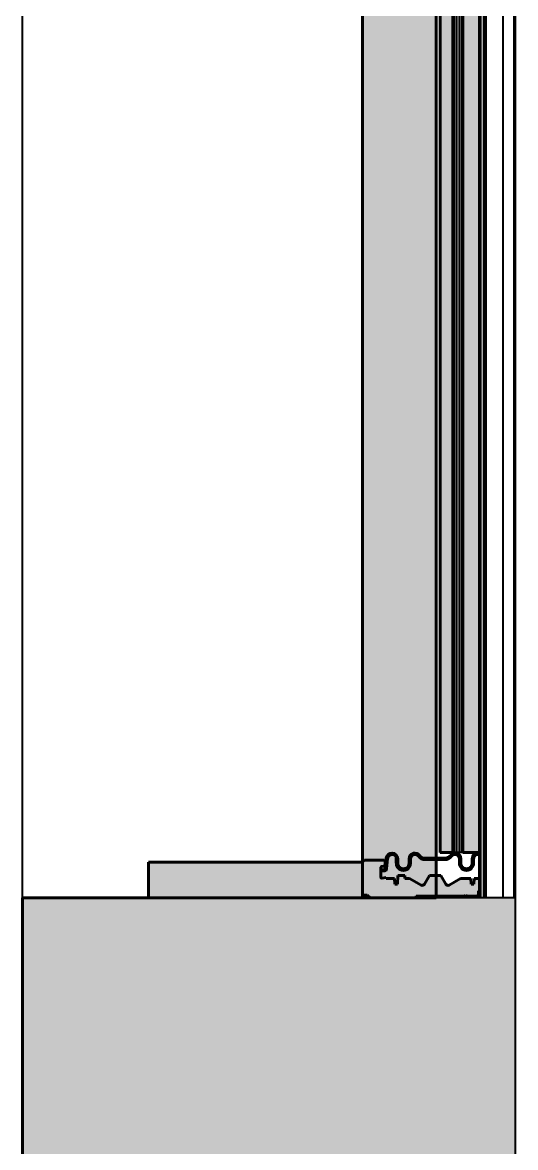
# Model space of a CAD drawing. Header units: inches. Extents: x 239 to 669, y -3424 to -2958.
# Drawn here: x 550.12 to 566.25, y -3031.79 to -2994.95 of the extents above; entities that cross this region are included whole.
import ezdxf

# ---------------------------------------------------------------- set-up
doc = ezdxf.new("R2010")
doc.units = ezdxf.units.IN
doc.header["$MEASUREMENT"] = 0
for name, color, linetype, lineweight in [('A-GLAZ', 151, 'Continuous', 40), ('A-WALL', 113, 'Continuous', 18), ('A-WALL-PATT', 111, 'Continuous', 18), ('I-WALL', 2, 'Continuous', 40)]:
    doc.layers.add(name, color=color, linetype=linetype, lineweight=lineweight)

# ---------------------------------------------------------------- blocks, each defined once
blk = doc.blocks.new('Proline_Clad_Wood-Double-Hung_Vent_Unit - 40_ x 48_-V1-UNIT 1')
at = {"layer": 'A-GLAZ'}
h = blk.add_hatch(color=135, dxfattribs=at)
h.paths.add_polyline_path([(18.512, 3.536), (18.512, 3.953), (-18.524, 3.953), (-18.524, 3.536), (18.137, 3.536)], flags=0)
h.paths.add_polyline_path([(18.512, 4.808), (-18.524, 4.808), (-18.524, 4.281), (18.512, 4.281)], flags=0)
h = blk.add_hatch(color=135, dxfattribs=at)
h.paths.add_polyline_path([(19.116, 1.637), (19.076, 1.704), (19.076, 1.616)], flags=0)
h.paths.add_polyline_path([(19.067, 2.219), (19.067, 2.452), (18.865, 2.568), (18.718, 2.568), (18.583, 2.667), (18.636, 2.827), (18.717, 2.92), (18.746, 3.041), (18.717, 3.813), (18.636, 3.907), (18.583, 4.066), (18.718, 4.165), (18.865, 4.165), (19.067, 4.281), (19.067, 4.514), (18.865, 4.63), (18.718, 4.63), (18.576, 4.765), (18.583, 4.808), (18.57, 4.808), (18.531, 4.762), (18.718, 4.585), (18.86, 4.585), (19.048, 4.398), (18.86, 4.21), (18.718, 4.21), (18.54, 4.08), (18.61, 3.87), (18.677, 3.792), (18.701, 3.693), (18.677, 2.941), (18.61, 2.863), (18.54, 2.653), (18.718, 2.523), (18.86, 2.523), (19.048, 2.336), (18.86, 2.148), (18.718, 2.148), (18.531, 1.971), (18.697, 1.774), (19.048, 1.735), (19.047, 1.78), (18.703, 1.819), (18.576, 1.969), (18.718, 2.103), (18.865, 2.103)], flags=0)
h = blk.add_hatch(color=135, dxfattribs=at)
h.paths.add_polyline_path([(18.766, 1.703), (18.966, 1.622), (18.946, 1.734), (18.791, 1.734)], flags=0)
h.paths.add_polyline_path([(20, 2.721), (19.938, 2.756), (19.938, 4.342), (19.907, 4.373), (19.938, 4.404), (19.938, 4.748), (19.895, 4.791), (19.359, 4.808), (19.359, 4.645), (19.546, 4.638), (19.546, 4.55), (19.359, 4.543), (19.359, 4.207), (19.587, 3.766), (19.521, 3.702), (19.266, 3.554), (19.266, 3.187), (19.587, 2.975), (19.579, 2.916), (19.359, 2.535), (19.359, 2.382), (19.266, 2.378), (19.266, 2.152), (19.546, 2.142), (19.546, 2.054), (19.359, 2.048), (19.359, 1.767), (19.328, 1.766), (19.346, 1.608), (19.322, 1.597), (18.976, 1.604), (18.766, 1.703), (18.766, 1.063), (18.828, 1.001), (19.884, 1.001), (19.907, 1.152), (20, 1.245), (20, 1.467)], flags=0)
for points in [[(20, 1.467), (20, 3.41), (-20, 3.41), (-20, 1.001), (20, 1.001)], [(20, 1.001), (18.828, 1.001), (18.828, -6), (20, -6)]]:
    blk.add_hatch(color=135, dxfattribs=at).paths.add_polyline_path(points, flags=0)
at = {"layer": 'A-GLAZ', "color": 250}
for p, q in [((20, 6), (-20, 6)), ((20, 5.96), (-20, 5.96)), ((20, 6), (20, 5.955)), ((20, 5.96), (20, 5.91)), ((20, 5.91), (20, 5.79)), ((-20, 5.582), (20, 5.582)), ((20, 5.79), (20, 5.763)), ((20, 5.763), (20, 5.631)), ((20, 5.631), (20, 5.582)), ((20, 5.582), (20, 5.059)), ((-20, 5.029), (20, 5.029)), ((-20, 4.981), (20, 4.981)), ((-20, 4.958), (20, 4.958)), ((20, 4.867), (-20, 4.867)), ((20, 4.808), (-20, 4.808)), ((20, 5.059), (20, 5.029)), ((20, 5.029), (20, 4.981)), ((20, 4.981), (20, 4.958)), ((20, 4.957), (20, 4.957)), ((20, 4.957), (20, 4.929)), ((20, 4.929), (20, 4.898)), ((20, 4.898), (20, 4.87)), ((20, 4.867), (20, 4.808)), ((-18.524, 4.238), (18.512, 4.238)), ((18.512, 4.166), (-18.524, 4.166)), ((-18.524, 4.068), (18.512, 4.068)), ((18.512, 4.281), (18.512, 4.238)), ((18.512, 4.238), (18.512, 4.166)), ((18.512, 4.166), (18.512, 4.068)), ((18.512, 4.068), (18.512, 3.996)), ((-18.524, 3.996), (18.512, 3.996)), ((18.512, 3.996), (18.512, 3.953)), ((18.512, 3.526), (-18.524, 3.526)), ((18.512, 3.536), (18.512, 3.526))]:
    blk.add_line(p, q, dxfattribs=at)
at = {"layer": 'A-GLAZ', "color": 10, "lineweight": 60}
for p, q in [((18.512, 4.281), (18.512, 4.817)), ((19.359, 4.817), (19.359, 4.645)), ((19.772, 4.795), (19.754, 4.82)), ((19.895, 4.791), (19.772, 4.795)), ((19.938, 4.748), (19.895, 4.791)), ((18.865, 4.63), (18.718, 4.63)), ((18.718, 4.585), (18.86, 4.585)), ((19.359, 4.645), (19.546, 4.638)), ((19.546, 4.55), (19.359, 4.543)), ((19.359, 4.543), (19.359, 4.207)), ((19.546, 4.638), (19.546, 4.55)), ((19.938, 4.404), (19.938, 4.748)), ((-18.524, 4.281), (18.512, 4.281)), ((18.86, 4.21), (18.718, 4.21)), ((18.718, 4.165), (18.865, 4.165)), ((19.359, 4.207), (19.579, 3.826)), ((19.907, 4.373), (19.938, 4.404)), ((19.938, 4.342), (19.907, 4.373)), ((19.938, 2.756), (19.938, 4.342)), ((18.512, 3.953), (-18.524, 3.953)), ((18.512, 3.536), (18.512, 3.953)), ((18.701, 3.693), (18.701, 3.041)), ((18.746, 3.041), (18.746, 3.693)), ((19.55, 3.719), (19.266, 3.554)), ((20, 3.41), (-20, 3.41)), ((-18.524, 3.536), (18.512, 3.536)), ((19.266, 3.554), (19.266, 3.187)), ((20, 1.001), (20, 3.41)), ((19.266, 3.187), (19.55, 3.023)), ((19.579, 2.916), (19.359, 2.535)), ((20, 2.721), (19.938, 2.756)), ((20, 1.245), (20, 2.721)), ((18.865, 2.568), (18.718, 2.568)), ((18.718, 2.523), (18.86, 2.523)), ((19.359, 2.382), (19.266, 2.378)), ((19.266, 2.378), (19.266, 2.152)), ((19.359, 2.535), (19.359, 2.382)), ((18.86, 2.148), (18.718, 2.148)), ((18.718, 2.103), (18.865, 2.103)), ((19.266, 2.152), (19.546, 2.142)), ((19.546, 2.054), (19.359, 2.048)), ((19.359, 2.048), (19.359, 1.767)), ((19.546, 2.142), (19.546, 2.054)), ((18.697, 1.774), (19.048, 1.735)), ((19.047, 1.78), (18.703, 1.819)), ((18.766, 1.703), (18.766, 1.063)), ((18.946, 1.734), (18.791, 1.734)), ((18.966, 1.622), (18.946, 1.734)), ((19.322, 1.597), (18.996, 1.597)), ((19.076, 1.704), (19.076, 1.616)), ((19.076, 1.616), (19.116, 1.637)), ((19.116, 1.637), (19.116, 1.703)), ((19.359, 1.767), (19.328, 1.766)), ((19.328, 1.766), (19.353, 1.633)), ((19.907, 1.152), (20, 1.245)), ((19.907, 1.025), (19.907, 1.152)), ((-20, 1.001), (20, 1.001)), ((18.828, 1.001), (18.828, -6)), ((20, 1.001), (18.828, 1.001)), ((18.828, 1.001), (19.884, 1.001)), ((19.884, 1.001), (19.907, 1.025)), ((20, -6), (20, 1.001)), ((18.828, -6), (20, -6))]:
    blk.add_line(p, q, dxfattribs=at)
for centre, radius, start, end in [((18.718, 4.773), 0.188, 159.0182, 270), ((18.718, 4.773), 0.143, 152.8454, 270), ((18.86, 4.398), 0.187, 270, 90), ((18.865, 4.398), 0.232, 270, 90), ((18.718, 4.023), 0.188, 90, 234.4957), ((18.718, 4.023), 0.143, 90, 234.4957), ((18.483, 3.693), 0.218, 0, 54.4957), ((18.483, 3.693), 0.263, 360, 54.4957), ((19.511, 3.787), 0.078, 299.9973, 29.9973), ((18.483, 3.041), 0.218, 305.5043, 0), ((18.483, 3.041), 0.263, 305.5043, 360), ((19.511, 2.955), 0.078, 330.0027, 60.0027), ((18.718, 2.711), 0.188, 125.5043, 270), ((18.718, 2.711), 0.143, 125.5043, 270), ((18.86, 2.336), 0.187, 270, 90), ((18.865, 2.336), 0.232, 270, 90), ((18.718, 1.961), 0.187, 90, 263.5665), ((18.718, 1.961), 0.142, 90, 263.5665), ((18.8, 1.701), 0.0336, 105.4669, 176.5331), ((18.996, 1.628), 0.031, 190, 270), ((19.038, 1.703), 0.078, 360, 83.5665), ((19.045, 1.704), 0.031, 0, 83.5665), ((19.322, 1.627), 0.0308, 269.6441, 10.3929), ((18.828, 1.063), 0.062, 180, 270)]:
    blk.add_arc(centre, radius, start, end, dxfattribs=at)

msp = doc.modelspace()

# ---------------------------------------------------------------- hatches: boundary and pattern name
at = {"layer": 'A-WALL-PATT'}
h = msp.add_hatch(color=8, dxfattribs=at)
h.paths.add_polyline_path([(561.712, -3121.622), (566.245, -3121.622), (566.227, -3088.622), (554.245, -3088.622), (554.245, -3121.622)], flags=0)
h.paths.add_polyline_path([(554.245, -3048.622), (566.245, -3048.622), (566.227, -3023.622), (554.245, -3023.622)], flags=0)
h.paths.add_polyline_path([(554.245, -2983.622), (566.245, -2983.622), (566.245, -2958.142), (554.245, -2958.142), (554.245, -2967.892)], flags=0)
h = msp.add_hatch(color=8, dxfattribs=at)
h.paths.add_polyline_path([(550.12, -3124.997), (554.245, -3124.997), (554.245, -3088.622), (550.12, -3088.622), (550.12, -3103.651)], flags=0)
h.paths.add_polyline_path([(550.12, -3048.622), (554.245, -3048.622), (554.245, -3023.622), (550.12, -3023.622)], flags=0)
h.paths.add_polyline_path([(554.245, -2983.622), (554.245, -2967.892), (550.12, -2967.892), (550.12, -2983.622)], flags=0)

# ---------------------------------------------------------------- linework, layer by layer
at = {"layer": 'A-WALL', "color": 250, "lineweight": 40}
for p, q in [((565.062, -3023.622), (563.655, -3023.622)), ((566.245, -3048.622), (566.245, -3023.622))]:
    msp.add_line(p, q, dxfattribs=at)
at = {"layer": 'I-WALL', "color": 250}
msp.add_line((550.12, -3023.622), (550.12, -2983.622), dxfattribs=at)
at = {"layer": 'I-WALL', "color": 10, "lineweight": 60}
for p, q in [((554.245, -3023.622), (550.12, -3023.622)), ((550.12, -3023.622), (550.12, -3048.622))]:
    msp.add_line(p, q, dxfattribs=at)

# ---------------------------------------------------------------- block references
at = {"layer": 'A-GLAZ', "color": 250, "rotation": 269.9999999999999}
msp.add_blockref('Proline_Clad_Wood-Double-Hung_Vent_Unit - 40_ x 48_-V1-UNIT 1', (560.245, -3003.622), dxfattribs=at)

doc.saveas('drawing.dxf')
